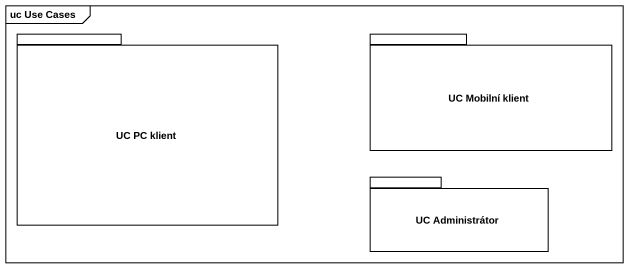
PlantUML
@startuml
mainframe uc Use Cases
package "UC PC klient" as UC_PC_klient {
}
package "UC Mobilní klient" as UC_Mobilní_klient {
}
package "UC Administrátor" as UC_Administrátor {
}
@enduml
